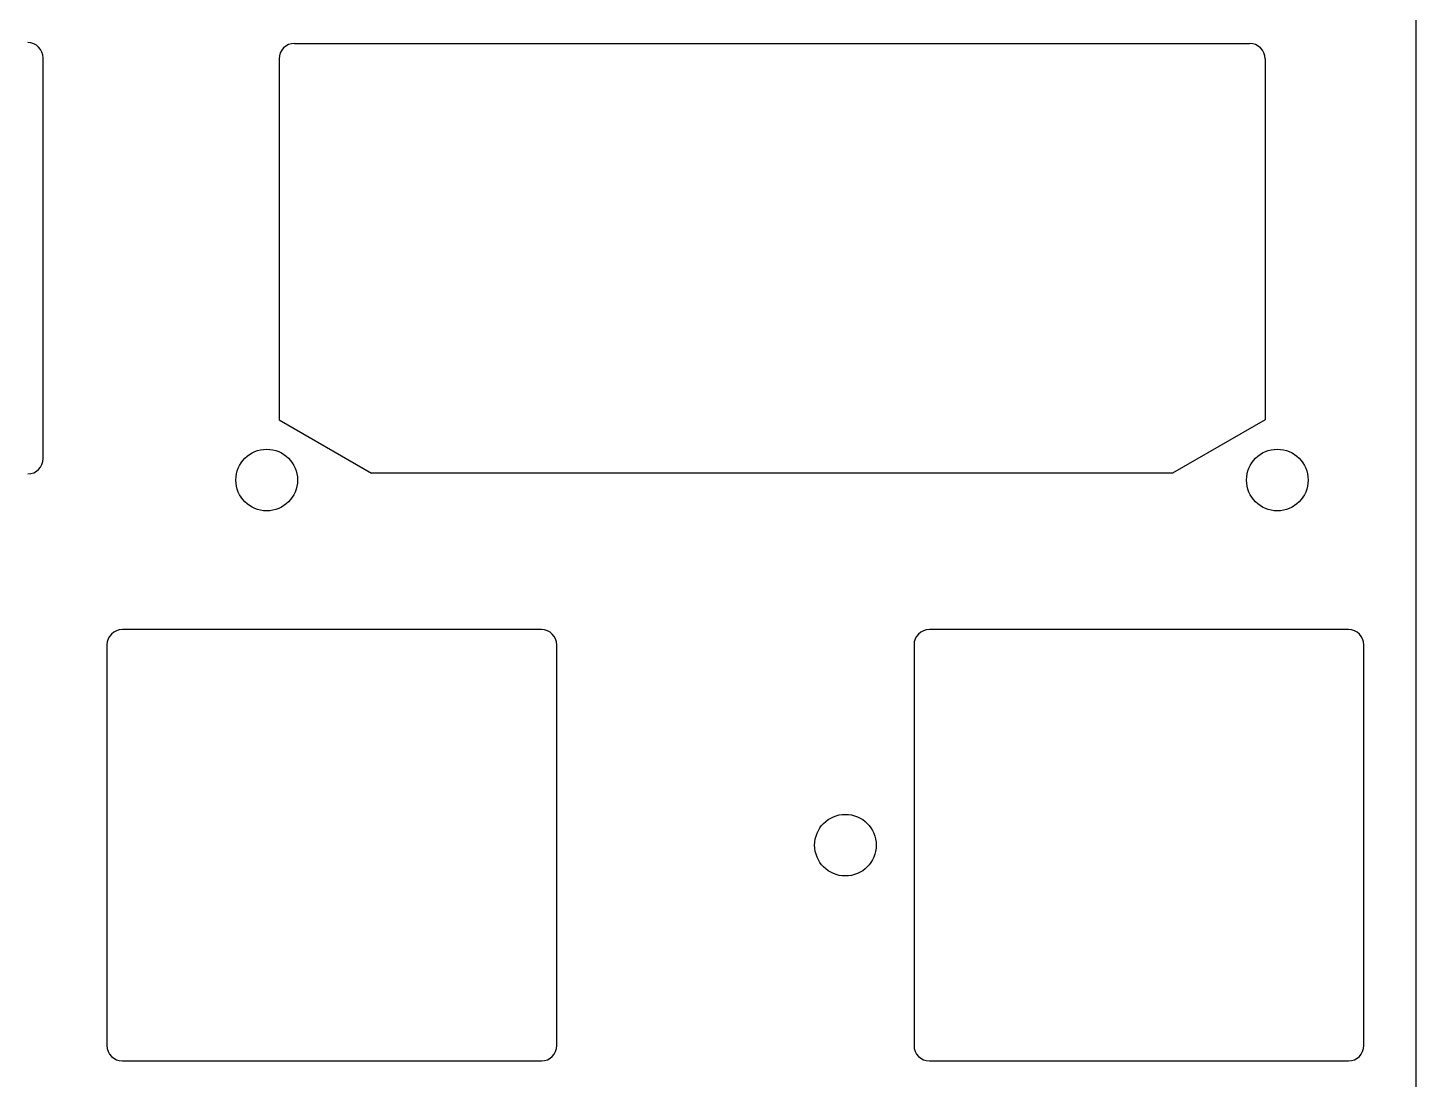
# Model space of a CAD drawing. Header units: millimetres. Extents: x -9 to 276, y -90 to 14.
# Drawn here: x 230.64 to 275.7, y -64.75 to -30.62 of the extents above; entities that cross this region are included whole.
import ezdxf

# ---------------------------------------------------------------- set-up
doc = ezdxf.new("R2010")
doc.units = ezdxf.units.MM
doc.layers.add('BLACK', color=7, linetype='CONTINUOUS')

msp = doc.modelspace()

# ---------------------------------------------------------------- linework, layer by layer
at = {"layer": 'BLACK', "linetype": 'Continuous'}
for p, q in [((275.701453, -83.45), (275.701452, -30.138199)), ((239.2952, -31.12705), (270.2952, -31.12705)), ((231.13895, -44.60205), (231.13895, -31.60205)), ((238.7952, -31.62705), (238.7952, -43.34505)), ((270.7952, -31.62705), (270.7952, -43.34505)), ((238.7952, -43.34505), (241.7952, -45.07705)), ((270.7952, -43.34505), (267.7952, -45.07705)), ((267.7952, -45.07705), (241.7952, -45.07705)), ((247.308425, -50.1541), (233.708426, -50.1541)), ((273.502175, -50.1541), (259.902176, -50.1541)), ((233.208425, -50.654101), (233.208425, -63.654099)), ((247.808425, -63.6541), (247.808425, -50.6541)), ((259.402175, -50.654101), (259.402175, -63.654099)), ((274.002175, -63.6541), (274.002175, -50.6541)), ((233.708426, -64.1541), (247.308425, -64.1541)), ((259.902176, -64.1541), (273.502175, -64.1541))]:
    msp.add_line(p, q, dxfattribs=at)
at = {"layer": 'BLACK'}
for centre in [(238.39375, -45.3), (271.19375, -45.3), (257.17645, -57.15205)]:
    msp.add_circle(centre, 1, dxfattribs=at)
for centre, radius, start, end in [((230.6389, -31.6021), 0.50005, 0.005729, 89.994271), ((239.295201, -31.627051), 0.500001, 90.0001146, 179.9998854), ((270.2952, -31.62705), 0.5, 0, 90), ((230.6389, -44.602), 0.50005, 270.005729, 359.994271), ((233.708426, -50.654101), 0.500001, 90, 180), ((247.3084, -50.65415), 0.50005, 0.0057293, 89.9971355), ((259.902176, -50.654101), 0.500001, 90, 180), ((273.50215, -50.65415), 0.50005, 0.0057293, 89.9971355), ((233.708426, -63.654099), 0.500001, 180, 270), ((247.30842, -63.6541), 0.500005, 270.000573, 0), ((259.902176, -63.654099), 0.500001, 180, 270), ((273.50217, -63.6541), 0.500005, 270.000573, 0)]:
    msp.add_arc(centre, radius, start, end, dxfattribs=at)

doc.saveas('drawing.dxf')
